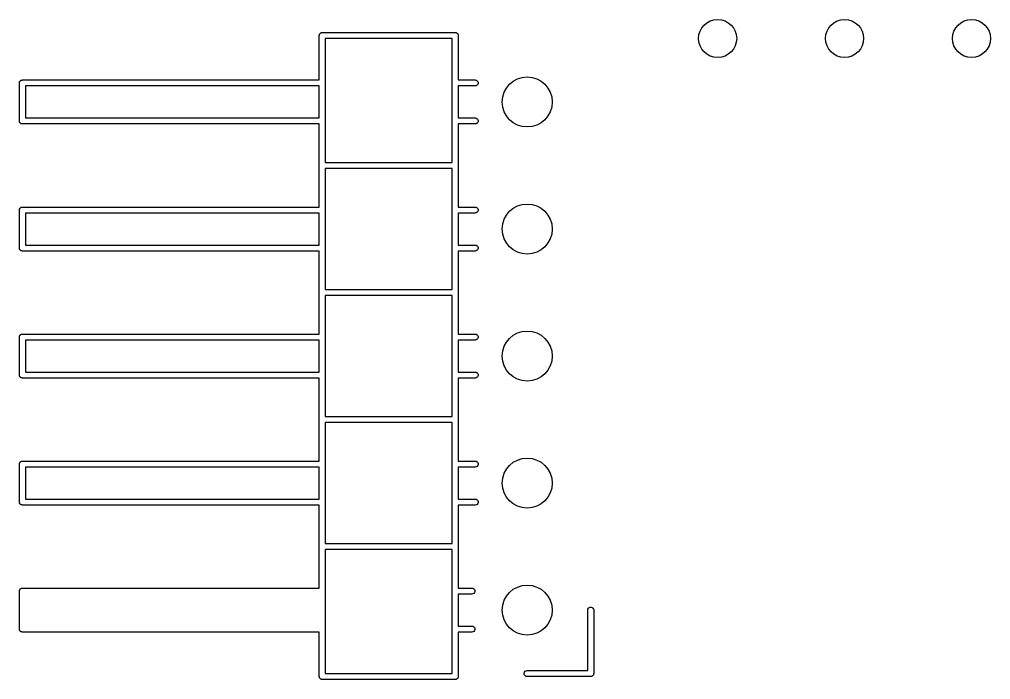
# Model space of a CAD drawing. Extents: x 110.5 to 190.5, y -94 to -42.8.
# Drawn here: x 110.49 to 129.92, y -72.51 to -59.31 of the extents above; entities that cross this region are included whole.
import ezdxf

# ---------------------------------------------------------------- set-up
doc = ezdxf.new("R2010")
doc.units = 0
doc.header["$MEASUREMENT"] = 0
doc.layers.add('BLACK', color=7, linetype='CONTINUOUS')

msp = doc.modelspace()

# ---------------------------------------------------------------- linework, layer by layer
at = {"layer": 'Black'}
for p, q in [((116.49, -59.63), (116.491, -59.6248)), ((116.49, -60.52), (116.49, -59.63)), ((116.491, -59.6196), (116.493, -59.6147)), ((116.491, -59.6248), (116.491, -59.6196)), ((116.493, -59.6147), (116.494, -59.6095)), ((116.494, -59.6095), (116.496, -59.6049)), ((116.496, -59.6049), (116.498, -59.6)), ((116.498, -59.6), (116.501, -59.596)), ((116.501, -59.596), (116.504, -59.5914)), ((116.504, -59.5914), (116.508, -59.5881)), ((116.508, -59.5881), (116.511, -59.584)), ((116.511, -59.584), (116.516, -59.5814)), ((116.516, -59.5814), (116.52, -59.578)), ((116.52, -59.578), (116.525, -59.5762)), ((116.525, -59.5762), (116.529, -59.5736)), ((116.529, -59.5736), (116.535, -59.5727)), ((116.535, -59.5727), (116.54, -59.5709)), ((116.54, -59.5709), (116.545, -59.5709)), ((116.545, -59.5709), (116.55, -59.57)), ((116.55, -59.57), (119.21, -59.57)), ((119.21, -59.57), (119.215, -59.5709)), ((119.215, -59.5709), (119.22, -59.5709)), ((119.22, -59.5709), (119.225, -59.5727)), ((119.225, -59.5727), (119.231, -59.5736)), ((119.231, -59.5736), (119.235, -59.5762)), ((119.235, -59.5762), (119.24, -59.578)), ((119.24, -59.578), (119.244, -59.5814)), ((119.244, -59.5814), (119.249, -59.584)), ((119.249, -59.584), (119.252, -59.5881)), ((119.252, -59.5881), (119.256, -59.5914)), ((119.256, -59.5914), (119.259, -59.596)), ((119.259, -59.596), (119.262, -59.6)), ((119.262, -59.6), (119.264, -59.6049)), ((119.264, -59.6049), (119.266, -59.6095)), ((119.266, -59.6095), (119.267, -59.6147)), ((119.267, -59.6147), (119.269, -59.6196)), ((119.269, -59.6196), (119.269, -59.6248)), ((119.269, -59.6248), (119.27, -59.63)), ((119.27, -59.63), (119.27, -60.52)), ((116.61, -59.69), (116.61, -62.17)), ((119.15, -59.69), (116.61, -59.69)), ((119.15, -62.17), (119.15, -59.69)), ((110.49, -60.58), (110.491, -60.5748)), ((110.49, -61.34), (110.49, -60.58)), ((110.491, -60.5696), (110.493, -60.5647)), ((110.491, -60.5748), (110.491, -60.5696)), ((110.493, -60.5647), (110.494, -60.5595)), ((110.494, -60.5595), (110.496, -60.5549)), ((110.496, -60.5549), (110.498, -60.55)), ((110.498, -60.55), (110.501, -60.546)), ((110.501, -60.546), (110.504, -60.5414)), ((110.504, -60.5414), (110.508, -60.5381)), ((110.508, -60.5381), (110.511, -60.534)), ((110.511, -60.534), (110.516, -60.5314)), ((110.516, -60.5314), (110.52, -60.528)), ((110.52, -60.528), (110.525, -60.5262)), ((110.525, -60.5262), (110.529, -60.5236)), ((110.529, -60.5236), (110.535, -60.5227)), ((110.535, -60.5227), (110.54, -60.5209)), ((110.54, -60.5209), (110.545, -60.5209)), ((110.545, -60.5209), (110.55, -60.52)), ((110.55, -60.52), (116.49, -60.52)), ((119.27, -60.52), (119.607, -60.52)), ((119.607, -60.52), (119.628, -60.5236)), ((119.628, -60.5236), (119.646, -60.534)), ((119.646, -60.534), (119.659, -60.55)), ((119.659, -60.61), (119.646, -60.626)), ((119.659, -60.55), (119.666, -60.5696)), ((119.666, -60.5904), (119.659, -60.61)), ((119.666, -60.5696), (119.666, -60.5904)), ((110.61, -60.64), (110.61, -61.28)), ((116.49, -60.64), (110.61, -60.64)), ((116.49, -61.28), (116.49, -60.64)), ((119.607, -60.64), (119.27, -60.64)), ((119.27, -60.64), (119.27, -61.28)), ((119.628, -60.6364), (119.607, -60.64)), ((119.646, -60.626), (119.628, -60.6364)), ((110.491, -61.3452), (110.49, -61.34)), ((110.491, -61.3504), (110.491, -61.3452)), ((110.493, -61.3553), (110.491, -61.3504)), ((110.494, -61.3605), (110.493, -61.3553)), ((110.496, -61.3651), (110.494, -61.3605)), ((110.498, -61.37), (110.496, -61.3651)), ((110.501, -61.374), (110.498, -61.37)), ((110.504, -61.3786), (110.501, -61.374)), ((110.508, -61.3819), (110.504, -61.3786)), ((110.511, -61.386), (110.508, -61.3819)), ((110.516, -61.3886), (110.511, -61.386)), ((110.52, -61.392), (110.516, -61.3886)), ((110.525, -61.3938), (110.52, -61.392)), ((110.529, -61.3964), (110.525, -61.3938)), ((110.535, -61.3973), (110.529, -61.3964)), ((110.54, -61.3991), (110.535, -61.3973)), ((110.545, -61.3991), (110.54, -61.3991)), ((110.55, -61.4), (110.545, -61.3991)), ((116.49, -61.4), (110.55, -61.4)), ((110.61, -61.28), (116.49, -61.28)), ((116.49, -63.06), (116.49, -61.4)), ((119.27, -61.28), (119.607, -61.28)), ((119.607, -61.4), (119.27, -61.4)), ((119.27, -61.4), (119.27, -63.06)), ((119.607, -61.28), (119.628, -61.2836)), ((119.628, -61.3964), (119.607, -61.4)), ((119.628, -61.2836), (119.646, -61.294)), ((119.646, -61.386), (119.628, -61.3964)), ((119.646, -61.294), (119.659, -61.31)), ((119.659, -61.37), (119.646, -61.386)), ((119.659, -61.31), (119.666, -61.3296)), ((119.666, -61.3504), (119.659, -61.37)), ((119.666, -61.3296), (119.666, -61.3504)), ((116.61, -62.17), (119.15, -62.17)), ((116.61, -62.29), (116.61, -64.71)), ((119.15, -62.29), (116.61, -62.29)), ((119.15, -64.71), (119.15, -62.29)), ((110.49, -63.12), (110.491, -63.1148)), ((110.49, -63.88), (110.49, -63.12)), ((110.491, -63.1096), (110.493, -63.1047)), ((110.491, -63.1148), (110.491, -63.1096)), ((110.493, -63.1047), (110.494, -63.0995)), ((110.494, -63.0995), (110.496, -63.0949)), ((110.496, -63.0949), (110.498, -63.09)), ((110.498, -63.09), (110.501, -63.086)), ((110.501, -63.086), (110.504, -63.0814)), ((110.504, -63.0814), (110.508, -63.0781)), ((110.508, -63.0781), (110.511, -63.074)), ((110.511, -63.074), (110.516, -63.0714)), ((110.516, -63.0714), (110.52, -63.068)), ((110.52, -63.068), (110.525, -63.0662)), ((110.525, -63.0662), (110.529, -63.0636)), ((110.529, -63.0636), (110.535, -63.0627)), ((110.535, -63.0627), (110.54, -63.0609)), ((110.54, -63.0609), (110.545, -63.0609)), ((110.545, -63.0609), (110.55, -63.06)), ((110.55, -63.06), (116.49, -63.06)), ((119.27, -63.06), (119.607, -63.06)), ((119.607, -63.06), (119.628, -63.0636)), ((119.628, -63.0636), (119.646, -63.074)), ((119.646, -63.074), (119.659, -63.09)), ((119.659, -63.15), (119.646, -63.166)), ((119.659, -63.09), (119.666, -63.1096)), ((119.666, -63.1304), (119.659, -63.15)), ((119.666, -63.1096), (119.666, -63.1304)), ((110.61, -63.18), (110.61, -63.82)), ((116.49, -63.18), (110.61, -63.18)), ((116.49, -63.82), (116.49, -63.18)), ((119.607, -63.18), (119.27, -63.18)), ((119.27, -63.18), (119.27, -63.82)), ((119.628, -63.1764), (119.607, -63.18)), ((119.646, -63.166), (119.628, -63.1764)), ((110.491, -63.8852), (110.49, -63.88)), ((110.491, -63.8904), (110.491, -63.8852)), ((110.493, -63.8953), (110.491, -63.8904)), ((110.494, -63.9005), (110.493, -63.8953)), ((110.496, -63.9051), (110.494, -63.9005)), ((110.498, -63.91), (110.496, -63.9051)), ((110.501, -63.914), (110.498, -63.91)), ((110.504, -63.9186), (110.501, -63.914)), ((110.508, -63.9219), (110.504, -63.9186)), ((110.511, -63.926), (110.508, -63.9219)), ((110.516, -63.9286), (110.511, -63.926)), ((110.61, -63.82), (116.49, -63.82)), ((119.27, -63.82), (119.607, -63.82)), ((119.607, -63.82), (119.628, -63.8236)), ((119.628, -63.8236), (119.646, -63.834)), ((119.646, -63.926), (119.628, -63.9364)), ((119.646, -63.834), (119.659, -63.85)), ((119.659, -63.91), (119.646, -63.926)), ((119.659, -63.85), (119.666, -63.8696)), ((119.666, -63.8904), (119.659, -63.91)), ((119.666, -63.8696), (119.666, -63.8904)), ((110.52, -63.932), (110.516, -63.9286)), ((110.525, -63.9338), (110.52, -63.932)), ((110.529, -63.9364), (110.525, -63.9338)), ((110.535, -63.9373), (110.529, -63.9364)), ((110.54, -63.9391), (110.535, -63.9373)), ((110.545, -63.9391), (110.54, -63.9391)), ((110.55, -63.94), (110.545, -63.9391)), ((116.49, -63.94), (110.55, -63.94)), ((116.49, -65.6), (116.49, -63.94)), ((119.607, -63.94), (119.27, -63.94)), ((119.27, -63.94), (119.27, -65.6)), ((119.628, -63.9364), (119.607, -63.94)), ((116.61, -64.71), (119.15, -64.71)), ((116.61, -64.83), (116.61, -67.25)), ((119.15, -64.83), (116.61, -64.83)), ((119.15, -67.25), (119.15, -64.83)), ((110.49, -65.66), (110.491, -65.6548)), ((110.49, -66.42), (110.49, -65.66)), ((110.491, -65.6496), (110.493, -65.6447)), ((110.491, -65.6548), (110.491, -65.6496)), ((110.493, -65.6447), (110.494, -65.6395)), ((110.494, -65.6395), (110.496, -65.6349)), ((110.496, -65.6349), (110.498, -65.63)), ((110.498, -65.63), (110.501, -65.626)), ((110.501, -65.626), (110.504, -65.6214)), ((110.504, -65.6214), (110.508, -65.6181)), ((110.508, -65.6181), (110.511, -65.614)), ((110.511, -65.614), (110.516, -65.6114)), ((110.516, -65.6114), (110.52, -65.608)), ((110.52, -65.608), (110.525, -65.6062)), ((110.525, -65.6062), (110.529, -65.6036)), ((110.529, -65.6036), (110.535, -65.6027)), ((110.535, -65.6027), (110.54, -65.6009)), ((110.54, -65.6009), (110.545, -65.6009)), ((110.545, -65.6009), (110.55, -65.6)), ((110.55, -65.6), (116.49, -65.6)), ((119.27, -65.6), (119.607, -65.6)), ((119.607, -65.6), (119.628, -65.6036)), ((119.628, -65.6036), (119.646, -65.614)), ((119.646, -65.614), (119.659, -65.63)), ((119.659, -65.63), (119.666, -65.6496)), ((119.666, -65.6704), (119.659, -65.69)), ((119.666, -65.6496), (119.666, -65.6704)), ((110.61, -65.72), (110.61, -66.36)), ((116.49, -65.72), (110.61, -65.72)), ((116.49, -66.36), (116.49, -65.72)), ((119.607, -65.72), (119.27, -65.72)), ((119.27, -65.72), (119.27, -66.36)), ((119.628, -65.7164), (119.607, -65.72)), ((119.646, -65.706), (119.628, -65.7164)), ((119.659, -65.69), (119.646, -65.706)), ((110.491, -66.4252), (110.49, -66.42)), ((110.491, -66.4304), (110.491, -66.4252)), ((110.493, -66.4353), (110.491, -66.4304)), ((110.494, -66.4405), (110.493, -66.4353)), ((110.496, -66.4451), (110.494, -66.4405)), ((110.498, -66.45), (110.496, -66.4451)), ((110.501, -66.454), (110.498, -66.45)), ((110.504, -66.4586), (110.501, -66.454)), ((110.61, -66.36), (116.49, -66.36)), ((119.27, -66.36), (119.607, -66.36)), ((119.607, -66.36), (119.628, -66.3636)), ((119.628, -66.3636), (119.646, -66.374)), ((119.646, -66.374), (119.659, -66.39)), ((119.659, -66.45), (119.646, -66.466)), ((119.659, -66.39), (119.666, -66.4096)), ((119.666, -66.4304), (119.659, -66.45)), ((119.666, -66.4096), (119.666, -66.4304)), ((110.508, -66.4619), (110.504, -66.4586)), ((110.511, -66.466), (110.508, -66.4619)), ((110.516, -66.4686), (110.511, -66.466)), ((110.52, -66.472), (110.516, -66.4686)), ((110.525, -66.4738), (110.52, -66.472)), ((110.529, -66.4764), (110.525, -66.4738)), ((110.535, -66.4773), (110.529, -66.4764)), ((110.54, -66.4791), (110.535, -66.4773)), ((110.545, -66.4791), (110.54, -66.4791)), ((110.55, -66.48), (110.545, -66.4791)), ((116.49, -66.48), (110.55, -66.48)), ((116.49, -68.14), (116.49, -66.48)), ((119.607, -66.48), (119.27, -66.48)), ((119.27, -66.48), (119.27, -68.14)), ((119.628, -66.4764), (119.607, -66.48)), ((119.646, -66.466), (119.628, -66.4764)), ((116.61, -67.25), (119.15, -67.25)), ((116.61, -67.37), (116.61, -69.79)), ((119.15, -67.37), (116.61, -67.37)), ((119.15, -69.79), (119.15, -67.37)), ((110.49, -68.2), (110.491, -68.1948)), ((110.49, -68.96), (110.49, -68.2)), ((110.491, -68.1896), (110.493, -68.1847)), ((110.491, -68.1948), (110.491, -68.1896)), ((110.493, -68.1847), (110.494, -68.1795)), ((110.494, -68.1795), (110.496, -68.1749)), ((110.496, -68.1749), (110.498, -68.17)), ((110.498, -68.17), (110.501, -68.166)), ((110.501, -68.166), (110.504, -68.1614)), ((110.504, -68.1614), (110.508, -68.1581)), ((110.508, -68.1581), (110.511, -68.154)), ((110.511, -68.154), (110.516, -68.1514)), ((110.516, -68.1514), (110.52, -68.148)), ((110.52, -68.148), (110.525, -68.1462)), ((110.525, -68.1462), (110.529, -68.1436)), ((110.529, -68.1436), (110.535, -68.1427)), ((110.535, -68.1427), (110.54, -68.1409)), ((110.54, -68.1409), (110.545, -68.1409)), ((110.545, -68.1409), (110.55, -68.14)), ((110.55, -68.14), (116.49, -68.14)), ((119.27, -68.14), (119.607, -68.14)), ((119.607, -68.14), (119.628, -68.1436)), ((119.628, -68.1436), (119.646, -68.154)), ((119.646, -68.154), (119.659, -68.17)), ((119.659, -68.17), (119.666, -68.1896)), ((119.666, -68.1896), (119.666, -68.2104)), ((110.61, -68.26), (110.61, -68.9)), ((116.49, -68.26), (110.61, -68.26)), ((116.49, -68.9), (116.49, -68.26)), ((119.607, -68.26), (119.27, -68.26)), ((119.27, -68.26), (119.27, -68.9)), ((119.628, -68.2564), (119.607, -68.26)), ((119.646, -68.246), (119.628, -68.2564)), ((119.659, -68.23), (119.646, -68.246)), ((119.666, -68.2104), (119.659, -68.23)), ((110.491, -68.9652), (110.49, -68.96)), ((110.491, -68.9704), (110.491, -68.9652)), ((110.493, -68.9753), (110.491, -68.9704)), ((110.494, -68.9805), (110.493, -68.9753)), ((110.61, -68.9), (116.49, -68.9)), ((119.27, -68.9), (119.607, -68.9)), ((119.607, -68.9), (119.628, -68.9036)), ((119.628, -68.9036), (119.646, -68.914)), ((119.646, -68.914), (119.659, -68.93)), ((119.659, -68.93), (119.666, -68.9496)), ((119.666, -68.9704), (119.659, -68.99)), ((119.666, -68.9496), (119.666, -68.9704)), ((110.496, -68.9851), (110.494, -68.9805)), ((110.498, -68.99), (110.496, -68.9851)), ((110.501, -68.994), (110.498, -68.99)), ((110.504, -68.9986), (110.501, -68.994)), ((110.508, -69.0019), (110.504, -68.9986)), ((110.511, -69.006), (110.508, -69.0019)), ((110.516, -69.0086), (110.511, -69.006)), ((110.52, -69.012), (110.516, -69.0086)), ((110.525, -69.0138), (110.52, -69.012)), ((110.529, -69.0164), (110.525, -69.0138)), ((110.535, -69.0173), (110.529, -69.0164)), ((110.54, -69.0191), (110.535, -69.0173)), ((110.545, -69.0191), (110.54, -69.0191)), ((110.55, -69.02), (110.545, -69.0191)), ((116.49, -69.02), (110.55, -69.02)), ((116.49, -70.68), (116.49, -69.02)), ((119.607, -69.02), (119.27, -69.02)), ((119.27, -69.02), (119.27, -70.68)), ((119.628, -69.0164), (119.607, -69.02)), ((119.646, -69.006), (119.628, -69.0164)), ((119.659, -68.99), (119.646, -69.006)), ((116.61, -69.79), (119.15, -69.79)), ((116.61, -69.91), (116.61, -72.39)), ((119.15, -69.91), (116.61, -69.91)), ((119.15, -72.39), (119.15, -69.91)), ((110.491, -70.7296), (110.493, -70.7247)), ((110.493, -70.7247), (110.494, -70.7195)), ((110.494, -70.7195), (110.496, -70.7149)), ((110.496, -70.7149), (110.498, -70.71)), ((110.498, -70.71), (110.501, -70.706)), ((110.501, -70.706), (110.504, -70.7014)), ((110.504, -70.7014), (110.508, -70.6981)), ((110.508, -70.6981), (110.511, -70.694)), ((110.511, -70.694), (110.516, -70.6914)), ((110.516, -70.6914), (110.52, -70.688)), ((110.52, -70.688), (110.525, -70.6862)), ((110.525, -70.6862), (110.529, -70.6836)), ((110.529, -70.6836), (110.535, -70.6827)), ((110.535, -70.6827), (110.54, -70.6809)), ((110.54, -70.6809), (110.545, -70.6809)), ((110.545, -70.6809), (110.55, -70.68)), ((110.55, -70.68), (116.49, -70.68)), ((119.27, -70.68), (119.54, -70.68)), ((119.54, -70.68), (119.561, -70.6836)), ((119.561, -70.6836), (119.579, -70.694)), ((119.579, -70.694), (119.592, -70.71)), ((119.592, -70.71), (119.599, -70.7296)), ((110.49, -70.74), (110.491, -70.7348)), ((110.49, -71.5), (110.49, -70.74)), ((110.491, -70.7348), (110.491, -70.7296)), ((119.54, -70.8), (119.27, -70.8)), ((119.27, -70.8), (119.27, -71.44)), ((119.561, -70.7964), (119.54, -70.8)), ((119.579, -70.786), (119.561, -70.7964)), ((119.592, -70.77), (119.579, -70.786)), ((119.599, -70.7504), (119.592, -70.77)), ((119.599, -70.7296), (119.599, -70.7504)), ((121.86, -71.12), (121.864, -71.0995)), ((121.864, -71.0995), (121.874, -71.0814)), ((121.874, -71.0814), (121.89, -71.068)), ((121.89, -71.068), (121.91, -71.0609)), ((121.91, -71.0609), (121.93, -71.0609)), ((121.93, -71.0609), (121.95, -71.068)), ((121.95, -71.068), (121.966, -71.0814)), ((121.966, -71.0814), (121.976, -71.0995)), ((121.976, -71.0995), (121.98, -71.12)), ((121.86, -72.33), (121.86, -71.12)), ((121.98, -71.12), (121.98, -72.39)), ((110.491, -71.5052), (110.49, -71.5)), ((110.491, -71.5104), (110.491, -71.5052)), ((119.27, -71.44), (119.54, -71.44)), ((119.54, -71.44), (119.561, -71.4436)), ((119.561, -71.4436), (119.579, -71.454)), ((119.579, -71.454), (119.592, -71.47)), ((119.592, -71.47), (119.599, -71.4896)), ((119.599, -71.4896), (119.599, -71.5104)), ((110.493, -71.5153), (110.491, -71.5104)), ((110.494, -71.5205), (110.493, -71.5153)), ((110.496, -71.5251), (110.494, -71.5205)), ((110.498, -71.53), (110.496, -71.5251)), ((110.501, -71.534), (110.498, -71.53)), ((110.504, -71.5386), (110.501, -71.534)), ((110.508, -71.5419), (110.504, -71.5386)), ((110.511, -71.546), (110.508, -71.5419)), ((110.516, -71.5486), (110.511, -71.546)), ((110.52, -71.552), (110.516, -71.5486)), ((110.525, -71.5538), (110.52, -71.552)), ((110.529, -71.5564), (110.525, -71.5538)), ((110.535, -71.5573), (110.529, -71.5564)), ((110.54, -71.5591), (110.535, -71.5573)), ((110.545, -71.5591), (110.54, -71.5591)), ((110.55, -71.56), (110.545, -71.5591)), ((116.49, -71.56), (110.55, -71.56)), ((116.49, -72.45), (116.49, -71.56)), ((119.54, -71.56), (119.27, -71.56)), ((119.27, -71.56), (119.27, -72.45)), ((119.561, -71.5564), (119.54, -71.56)), ((119.579, -71.546), (119.561, -71.5564)), ((119.592, -71.53), (119.579, -71.546)), ((119.599, -71.5104), (119.592, -71.53)), ((116.491, -72.4552), (116.49, -72.45)), ((116.491, -72.4604), (116.491, -72.4552)), ((116.493, -72.4653), (116.491, -72.4604)), ((116.494, -72.4705), (116.493, -72.4653)), ((116.496, -72.4751), (116.494, -72.4705)), ((116.498, -72.48), (116.496, -72.4751)), ((116.61, -72.39), (119.15, -72.39)), ((119.264, -72.4751), (119.262, -72.48)), ((119.266, -72.4705), (119.264, -72.4751)), ((119.267, -72.4653), (119.266, -72.4705)), ((119.269, -72.4604), (119.267, -72.4653)), ((119.27, -72.45), (119.269, -72.4552)), ((119.269, -72.4552), (119.269, -72.4604)), ((120.591, -72.3796), (120.598, -72.36)), ((120.591, -72.4004), (120.591, -72.3796)), ((120.598, -72.42), (120.591, -72.4004)), ((120.598, -72.36), (120.611, -72.344)), ((120.611, -72.436), (120.598, -72.42)), ((120.611, -72.344), (120.629, -72.3336)), ((120.629, -72.4464), (120.611, -72.436)), ((120.629, -72.3336), (120.65, -72.33)), ((120.65, -72.45), (120.629, -72.4464)), ((120.65, -72.33), (121.86, -72.33)), ((121.92, -72.45), (120.65, -72.45)), ((121.925, -72.4491), (121.92, -72.45)), ((121.93, -72.4491), (121.925, -72.4491)), ((121.935, -72.4473), (121.93, -72.4491)), ((121.941, -72.4464), (121.935, -72.4473)), ((121.945, -72.4438), (121.941, -72.4464)), ((121.95, -72.442), (121.945, -72.4438)), ((121.954, -72.4386), (121.95, -72.442)), ((121.959, -72.436), (121.954, -72.4386)), ((121.962, -72.4319), (121.959, -72.436)), ((121.966, -72.4286), (121.962, -72.4319)), ((121.969, -72.424), (121.966, -72.4286)), ((121.972, -72.42), (121.969, -72.424)), ((121.974, -72.4151), (121.972, -72.42)), ((121.976, -72.4105), (121.974, -72.4151)), ((121.977, -72.4053), (121.976, -72.4105)), ((121.979, -72.4004), (121.977, -72.4053)), ((121.98, -72.39), (121.979, -72.3952)), ((121.979, -72.3952), (121.979, -72.4004)), ((116.501, -72.484), (116.498, -72.48)), ((116.504, -72.4886), (116.501, -72.484)), ((116.508, -72.4919), (116.504, -72.4886)), ((116.511, -72.496), (116.508, -72.4919)), ((116.516, -72.4986), (116.511, -72.496)), ((116.52, -72.502), (116.516, -72.4986)), ((116.525, -72.5038), (116.52, -72.502)), ((116.529, -72.5064), (116.525, -72.5038)), ((116.535, -72.5073), (116.529, -72.5064)), ((116.54, -72.5091), (116.535, -72.5073)), ((116.545, -72.5091), (116.54, -72.5091)), ((116.55, -72.51), (116.545, -72.5091)), ((119.21, -72.51), (116.55, -72.51)), ((119.215, -72.5091), (119.21, -72.51)), ((119.22, -72.5091), (119.215, -72.5091)), ((119.225, -72.5073), (119.22, -72.5091)), ((119.231, -72.5064), (119.225, -72.5073)), ((119.235, -72.5038), (119.231, -72.5064)), ((119.24, -72.502), (119.235, -72.5038)), ((119.244, -72.4986), (119.24, -72.502)), ((119.249, -72.496), (119.244, -72.4986)), ((119.252, -72.4919), (119.249, -72.496)), ((119.256, -72.4886), (119.252, -72.4919)), ((119.259, -72.484), (119.256, -72.4886)), ((119.262, -72.48), (119.259, -72.484))]:
    msp.add_line(p, q, dxfattribs=at)
for centre, radius in [((124.46, -59.69), 0.381), ((127, -59.69), 0.381), ((129.54, -59.69), 0.381), ((120.65, -60.96), 0.5), ((120.65, -63.5), 0.5), ((120.65, -66.04), 0.5), ((120.65, -68.58), 0.5), ((120.65, -71.12), 0.5)]:
    msp.add_circle(centre, radius, dxfattribs=at)

doc.saveas('drawing.dxf')
